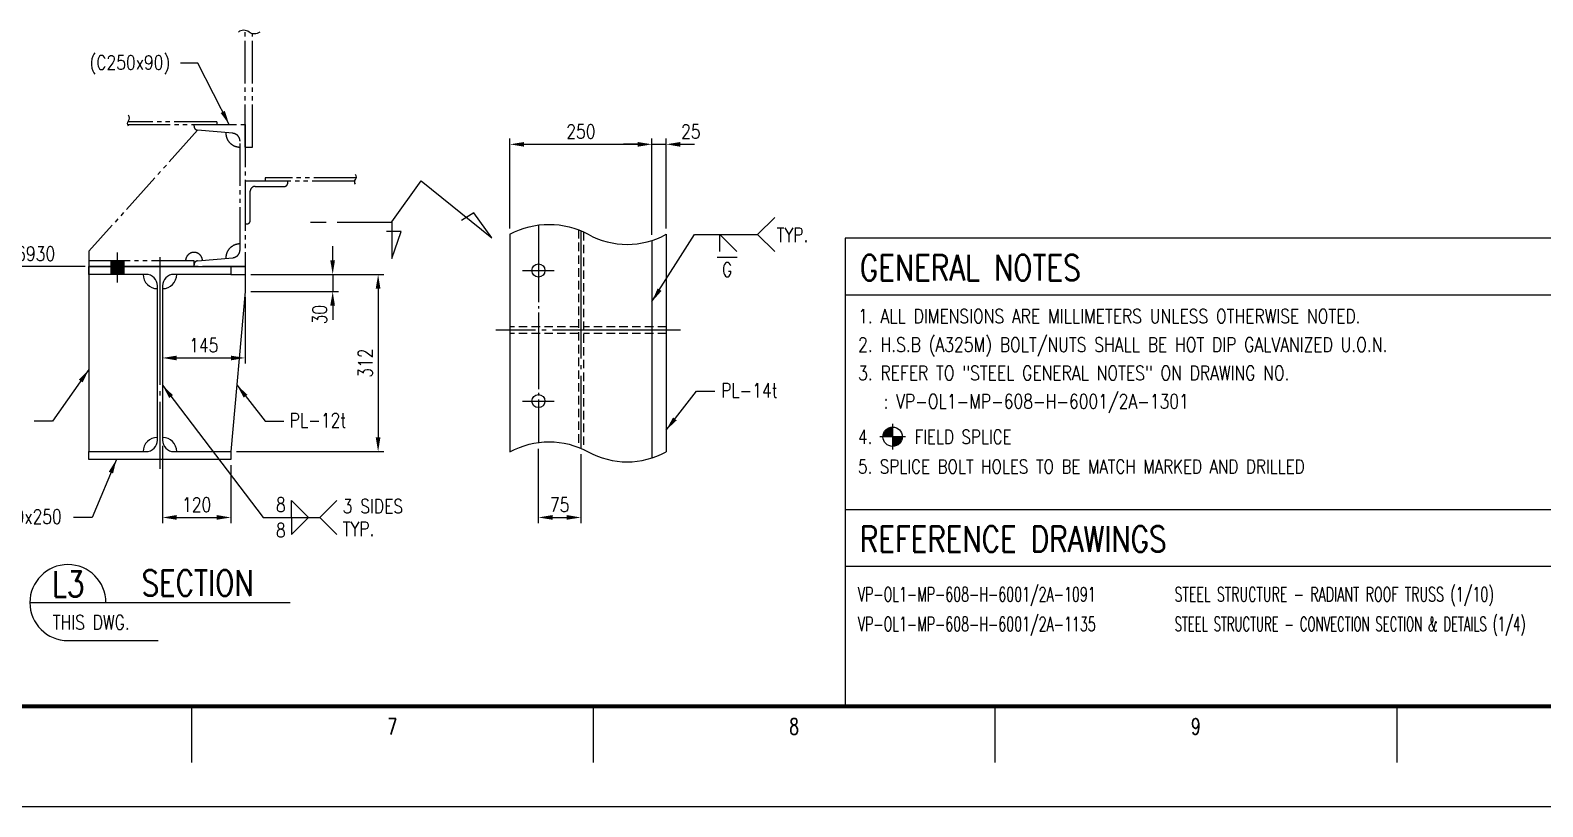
# Model space of a CAD drawing. Header units: millimetres. Extents: x 0 to 232280, y -26939 to 23794.
# Drawn here: x 215612 to 226263, y 0 to 5471 of the extents above; entities that cross this region are included whole.
import ezdxf
from ezdxf.enums import TextEntityAlignment as Align

# ---------------------------------------------------------------- set-up
doc = ezdxf.new("R2010")
doc.units = ezdxf.units.MM
doc.header["$LTSCALE"] = 30
for name, pattern in [('JNK-CENTER', [34, 30, -1.5, 1, -1.5]), ('JNK-HIDDEN', [3, 2, -1]), ('JNK-PHANTOM', [15, 10, -1, 1, -1, 1, -1])]:
    doc.linetypes.add(name, pattern=pattern)
for name, color, linetype in [('CEN-R', 1, 'JNK-CENTER'), ('CON-C', 4, 'Continuous'), ('CON-G', 3, 'Continuous'), ('CON-W', 7, 'Continuous'), ('CON-Y', 2, 'Continuous'), ('Dim-W', 7, 'Continuous'), ('HID-Y', 2, 'JNK-HIDDEN'), ('PHA-M', 6, 'JNK-PHANTOM'), ('STL-OBJT', 7, 'Continuous'), ('TXT-C', 4, 'Continuous'), ('TXT-Y', 2, 'Continuous'), ('TXTT-C', 4, 'Continuous')]:
    doc.layers.add(name, color=color, linetype=linetype)
doc.layers.add('CONT-G', color=3, linetype='Continuous', lineweight=25)
doc.styles.add('ROMANS', font='ROMANS.shx', dxfattribs={"width": 0.8})
doc.styles.add('SIMPLEX', font='simplex.shx', dxfattribs={"width": 0.8})
doc.dimstyles.new('DIM40x4', dxfattribs={"dimscale": 40, "dimtxt": 2.5, "dimasz": 2.5, "dimexe": 1, "dimexo": 1, "dimgap": 1, "dimtad": 1, "dimdec": 1, "dimlfac": 0.25, "dimdsep": 46, "dimtxsty": 'SIMPLEX', "dimcen": 2.5, "dimclrd": 7, "dimclre": 7, "dimclrt": 2, "dimadec": 1, "dimazin": 2, "dimtfac": 1, "dimtdec": 1, "dimtmove": 2, "dimatfit": 3, "dimfxl": 1, "dimtfill": 1, "dimtolj": 1, "dimtzin": 0, "dimarcsym": 1})

# ---------------------------------------------------------------- blocks, each defined once
blk = doc.blocks.new('TITLE')
at = {"color": 7}
for p, q in [((452.68, 17.68), (452.68, 7.78)), ((523.41, 17.68), (523.41, 7.78)), ((594.15, 17.68), (594.15, 7.78)), ((664.88, 17.68), (664.88, 7.78)), ((841, 0), (0, 0))]:
    blk.add_line(p, q, dxfattribs=at)
at = {"color": 7, "const_width": 0.707}
blk.add_lwpolyline([(28.29, 17.68), (823.67, 17.68)], dxfattribs=at)
at = {"color": 7, "style": 'ROMANS', "width": 0.7}
for s, p in [('7', (488.05, 14.15)), ('8', (558.78, 14.15)), ('9', (629.51, 14.15))]:
    blk.add_text(s, height=2.83, dxfattribs=at).set_placement(p, align=Align.MIDDLE)
blk = doc.blocks.new('*D2296')
at = {"layer": 'DEFPOINTS', "color": 0, "transparency": 16777216}
for p in [(217125, 3750), (217125, 3630), (217742, 3630)]:
    blk.add_point(p, dxfattribs=at)
at = {"layer": 'Dim-W', "color": 7, "lineweight": -2, "transparency": 16777216}
for p, q in [((217742, 3850), (217742, 3950)), ((217165, 3750), (217782, 3750)), ((217742, 3750), (217742, 3630)), ((217165, 3630), (217782, 3630)), ((217742, 3530), (217742, 3430))]:
    blk.add_line(p, q, dxfattribs=at)
at = {"layer": 'Dim-W', "color": 7, "transparency": 16777216}
blk.add_solid([(217725, 3850), (217758, 3850), (217742, 3750)], dxfattribs=at)
at = {"layer": 'Dim-W', "color": 2, "transparency": 16777216, "insert": (217650, 3467), "char_height": 100, "attachment_point": 5, "rotation": 90, "style": 'SIMPLEX', "bg_fill": 3, "box_fill_scale": 1.1, "bg_fill_color": 256, "bg_fill_true_color": 13158600, "bg_fill_transparency": 0}
blk.add_mtext('\\A1;30', dxfattribs=at)
at = {"layer": 'Dim-W', "color": 7, "transparency": 16777216}
blk.add_solid([(217725, 3530), (217758, 3530), (217742, 3630)], dxfattribs=at)
blk = doc.blocks.new('*D2297')
at = {"layer": 'DEFPOINTS', "color": 0, "transparency": 16777216}
for p in [(217125, 3750), (217025, 2502), (218062, 2502)]:
    blk.add_point(p, dxfattribs=at)
at = {"layer": 'Dim-W', "color": 7, "lineweight": -2, "transparency": 16777216}
for p, q in [((217165, 3750), (218102, 3750)), ((218062, 3650), (218062, 2602)), ((217065, 2502), (218102, 2502))]:
    blk.add_line(p, q, dxfattribs=at)
at = {"layer": 'Dim-W', "color": 7, "transparency": 16777216}
for points in [[(218045, 3650), (218078, 3650), (218062, 3750)], [(218045, 2602), (218078, 2602), (218062, 2502)]]:
    blk.add_solid(points, dxfattribs=at)
at = {"layer": 'Dim-W', "color": 2, "transparency": 16777216, "insert": (217972, 3126), "char_height": 100, "attachment_point": 5, "rotation": 90, "style": 'SIMPLEX', "bg_fill": 3, "box_fill_scale": 1.1, "bg_fill_color": 256, "bg_fill_true_color": 13158600, "bg_fill_transparency": 0}
blk.add_mtext('\\A1;312', dxfattribs=at)
blk = doc.blocks.new('SECTITLE')
at = {"layer": 'CON-G'}
for p, q in [((-1.7, 0), (44.1, 0)), ((5, -6.7), (20.86, -6.7))]:
    blk.add_line(p, q, dxfattribs=at)
blk.add_arc((5, 0), 6.7, 0, 270, dxfattribs=at)
at = {"layer": 'CON-C', "style": 'SIMPLEX', "width": 0.8}
for tag, p in [('A', (5.06, 1.04)), ('ELEVATION', (27.83, 1.22))]:
    blk.add_attdef(tag, text='', height=4.5, dxfattribs=at).set_placement(p, align=Align.CENTER)
at = {"layer": 'CON-Y', "style": 'SIMPLEX', "width": 0.8}
blk.add_attdef('H0000-0000', (1.54, -4.72), '', height=2.5, dxfattribs=at)
blk.add_attdef('SCALE', text='', height=2.5, dxfattribs=at).set_placement((44.9, -3.72), align=Align.RIGHT)
blk = doc.blocks.new('*D2298')
at = {"layer": 'DEFPOINTS', "color": 0, "transparency": 16777216}
for p in [(216543, 2582), (217025, 2446), (217025, 2038)]:
    blk.add_point(p, dxfattribs=at)
at = {"layer": 'Dim-W', "color": 7, "lineweight": -2, "transparency": 16777216}
for p, q in [((216543, 2542), (216543, 1998)), ((217025, 2406), (217025, 1998)), ((216643, 2038), (216925, 2038))]:
    blk.add_line(p, q, dxfattribs=at)
at = {"layer": 'Dim-W', "color": 7, "transparency": 16777216}
for points in [[(216643, 2055), (216643, 2022), (216543, 2038)], [(216925, 2055), (216925, 2022), (217025, 2038)]]:
    blk.add_solid(points, dxfattribs=at)
at = {"layer": 'Dim-W', "color": 2, "transparency": 16777216, "insert": (216784, 2128), "char_height": 100, "attachment_point": 5, "style": 'SIMPLEX', "bg_fill": 3, "box_fill_scale": 1.1, "bg_fill_color": 256, "bg_fill_true_color": 13158600, "bg_fill_transparency": 0}
blk.add_mtext('\\A1;120', dxfattribs=at)
blk = doc.blocks.new('*D2299')
at = {"layer": 'DEFPOINTS', "color": 0, "transparency": 16777216}
for p in [(217125, 3630), (216543, 3162), (217125, 3162)]:
    blk.add_point(p, dxfattribs=at)
at = {"layer": 'Dim-W', "color": 7, "lineweight": -2, "transparency": 16777216}
for p, q in [((217125, 3590), (217125, 3122)), ((216643, 3162), (217025, 3162))]:
    blk.add_line(p, q, dxfattribs=at)
at = {"layer": 'Dim-W', "color": 7, "transparency": 16777216}
for points in [[(216643, 3178), (216643, 3145), (216543, 3162)], [(217025, 3178), (217025, 3145), (217125, 3162)]]:
    blk.add_solid(points, dxfattribs=at)
at = {"layer": 'Dim-W', "color": 2, "transparency": 16777216, "insert": (216834, 3252), "char_height": 100, "attachment_point": 5, "style": 'SIMPLEX', "bg_fill": 3, "box_fill_scale": 1.1, "bg_fill_color": 256, "bg_fill_true_color": 13158600, "bg_fill_transparency": 0}
blk.add_mtext('\\A1;145', dxfattribs=at)
blk = doc.blocks.new('*D2301')
at = {"layer": 'DEFPOINTS', "color": 0, "transparency": 16777216}
for p in [(219190, 2562), (219490, 2525), (219490, 2038)]:
    blk.add_point(p, dxfattribs=at)
at = {"layer": 'Dim-W', "color": 7, "lineweight": -2, "transparency": 16777216}
for p, q in [((219190, 2522), (219190, 1998)), ((219490, 2485), (219490, 1998)), ((219290, 2038), (219390, 2038))]:
    blk.add_line(p, q, dxfattribs=at)
at = {"layer": 'Dim-W', "color": 7, "transparency": 16777216}
for points in [[(219290, 2055), (219290, 2022), (219190, 2038)], [(219390, 2055), (219390, 2022), (219490, 2038)]]:
    blk.add_solid(points, dxfattribs=at)
at = {"layer": 'Dim-W', "color": 2, "transparency": 16777216, "insert": (219340, 2128), "char_height": 100, "attachment_point": 5, "style": 'SIMPLEX', "bg_fill": 3, "box_fill_scale": 1.1, "bg_fill_color": 256, "bg_fill_true_color": 13158600, "bg_fill_transparency": 0}
blk.add_mtext('\\A1;75', dxfattribs=at)
blk = doc.blocks.new('*D2302')
at = {"layer": 'DEFPOINTS', "color": 0, "transparency": 16777216}
for p in [(219990, 4667), (218990, 4033), (219990, 3989)]:
    blk.add_point(p, dxfattribs=at)
at = {"layer": 'Dim-W', "color": 7, "lineweight": -2, "transparency": 16777216}
for p, q in [((218990, 4073), (218990, 4707)), ((219990, 4029), (219990, 4707)), ((219090, 4667), (219890, 4667))]:
    blk.add_line(p, q, dxfattribs=at)
at = {"layer": 'Dim-W', "color": 7, "transparency": 16777216}
for points in [[(219090, 4683), (219090, 4650), (218990, 4667)], [(219890, 4683), (219890, 4650), (219990, 4667)]]:
    blk.add_solid(points, dxfattribs=at)
at = {"layer": 'Dim-W', "color": 2, "transparency": 16777216, "insert": (219490, 4757), "char_height": 100, "attachment_point": 5, "style": 'SIMPLEX', "bg_fill": 3, "box_fill_scale": 1.1, "bg_fill_color": 256, "bg_fill_true_color": 13158600, "bg_fill_transparency": 0}
blk.add_mtext('\\A1;250', dxfattribs=at)
blk = doc.blocks.new('*D2303')
at = {"layer": 'DEFPOINTS', "color": 0, "transparency": 16777216}
for p in [(219990, 4667), (220090, 4667), (220090, 4033)]:
    blk.add_point(p, dxfattribs=at)
at = {"layer": 'Dim-W', "color": 7, "lineweight": -2, "transparency": 16777216}
for p, q in [((220090, 4073), (220090, 4707)), ((219890, 4667), (219790, 4667)), ((219990, 4667), (220090, 4667)), ((220190, 4667), (220290, 4667))]:
    blk.add_line(p, q, dxfattribs=at)
at = {"layer": 'Dim-W', "color": 7, "transparency": 16777216}
blk.add_solid([(219890, 4683), (219890, 4650), (219990, 4667)], dxfattribs=at)
at = {"layer": 'Dim-W', "color": 2, "transparency": 16777216, "insert": (220264, 4757), "char_height": 100, "attachment_point": 5, "style": 'SIMPLEX', "bg_fill": 3, "box_fill_scale": 1.1, "bg_fill_color": 256, "bg_fill_true_color": 13158600, "bg_fill_transparency": 0}
blk.add_mtext('\\A1;25', dxfattribs=at)
at = {"layer": 'Dim-W', "color": 7, "transparency": 16777216}
blk.add_solid([(220190, 4683), (220190, 4650), (220090, 4667)], dxfattribs=at)
blk = doc.blocks.new('SECMARK4')
at = {"layer": 'CON-C'}
blk.add_line((0, 0), (-2.72, 0), dxfattribs=at)
blk.add_lwpolyline([(-4.67, 0), (-14.32, 0), (-14.32, -6.45), (-15.93, -1.66), (-13.39, -1.66)], dxfattribs=at)
at = {"layer": 'CON-C', "style": 'SIMPLEX', "width": 0.8}
blk.add_attdef('TAG', text='', height=3.5, dxfattribs=at).set_placement((-7.82, -4.86), align=Align.CENTER)
blk = doc.blocks.new('A$C276C0E63')
at = {"layer": 'CON-C'}
for p, q in [((0, 112), (207, 403)), ((207, 403), (703, 0)), ((577, 177), (489, 123)), ((703, 0), (577, 177))]:
    blk.add_line(p, q, dxfattribs=at)
blk = doc.blocks.new('A$C35816DBB')
at = {"layer": 'CON-G'}
h = blk.add_hatch(color=256, dxfattribs=at)
edge = h.paths.add_edge_path()
edge.add_arc((0, 0), 1.75, 90, 180)
edge.add_line((-1.75, 0), (0, 0))
edge.add_line((0, 0), (0, 1.75))
h = blk.add_hatch(color=256, dxfattribs=at)
edge = h.paths.add_edge_path()
edge.add_line((0, 0), (0, -1.75))
edge.add_arc((0, 0), 1.75, 270, 360)
edge.add_line((1.75, 0), (0, 0))
at = {"layer": 'CON-W'}
for p, q in [((2.33, 0), (-2.33, 0)), ((0, 2.33), (0, -2.33))]:
    blk.add_line(p, q, dxfattribs=at)
blk.add_circle((0, 0), 1.75, dxfattribs=at)
at = {"layer": 'CON-Y', "style": 'SIMPLEX', "width": 0.8}
blk.add_attdef('F.S.', (3.19, 1), '', height=2.5, dxfattribs=at)

msp = doc.modelspace()

# ---------------------------------------------------------------- hatches: boundary and pattern name
at = {"layer": 'Dim-W', "ltscale": 0.5}
h = msp.add_hatch(color=256, dxfattribs=at)
h.paths.add_polyline_path([(216225.42, 3846.29), (216179.42, 3846.29), (216179.42, 3806.29), (216225.42, 3806.29)])
h.paths.add_polyline_path([(216271.42, 3846.29), (216225.42, 3846.29), (216225.42, 3806.29), (216271.42, 3806.29)])
h.paths.add_polyline_path([(216225.42, 3806.29), (216179.42, 3806.29), (216179.42, 3750.29), (216225.42, 3750.29)])
h.paths.add_polyline_path([(216271.42, 3806.29), (216225.42, 3806.29), (216225.42, 3750.29), (216271.42, 3750.29)])

# ---------------------------------------------------------------- linework, layer by layer
for p, q in [((215999.95, 3806.29), (214900.72, 3806.29)), ((217452.05, 2038.26), (217452.05, 2158.26)), ((217452.05, 2158.26), (217572.05, 2038.26)), ((217452.05, 2038.26), (217452.05, 1918.26)), ((217452.05, 1918.26), (217572.05, 2038.26))]:
    msp.add_line(p, q)
msp.add_lwpolyline([(220467.67, 3912.35), (220467.67, 4032.35), (220587.67, 3912.35)])
at = {"layer": 'CEN-R', "ltscale": 0.6}
msp.add_line((219190.5, 4094.2), (219190.5, 2562.25), dxfattribs=at)
at = {"layer": 'CEN-R'}
for p, q in [((219490.5, 4057.05), (219490.5, 2525.1)), ((216225.42, 3904.15), (216225.42, 3694.29)), ((216525.42, 3872.95), (216525.42, 2379.62)), ((219078.5, 3777.79), (219302.5, 3777.79)), ((220190.5, 3357.79), (218890.5, 3357.79)), ((219078.5, 2857.79), (219302.5, 2857.79))]:
    msp.add_line(p, q, dxfattribs=at)
at = {"layer": 'CON-C'}
for p, q in [((226626.76, 4005.92), (221350.51, 4005.92)), ((226626.76, 4005.92), (221350.51, 4005.92)), ((221350.51, 3605.92), (226626.76, 3605.92)), ((221350.51, 2094.49), (226626.76, 2094.49)), ((221350.51, 1694.49), (226626.76, 1694.49))]:
    msp.add_line(p, q, dxfattribs=at)
at = {"layer": 'CON-G'}
for p, q in [((218990.5, 4032.83), (218990.5, 2500.88)), ((219990.5, 3989.5), (219990.5, 2457.55)), ((220090.5, 4032.83), (220090.5, 2500.88)), ((216025.42, 3806.29), (216025.42, 2502.29)), ((217025.42, 3806.29), (217125.42, 3806.29)), ((217025.42, 3750.29), (217125.42, 3750.29)), ((217125.42, 3806.29), (217125.42, 3630.29)), ((217125.42, 3630.29), (217025.42, 2502.29))]:
    msp.add_line(p, q, dxfattribs=at)
msp.add_lwpolyline([(216025.42, 2446.29), (216025.42, 2502.29), (216427.42, 2502.29, 0.41421356), (216507.42, 2582.29), (216507.42, 3670.29, 0.41421356), (216427.42, 3750.29), (216025.42, 3750.29), (216025.42, 3806.29), (217025.42, 3806.29), (217025.42, 3750.29), (216623.42, 3750.29, 0.41421356), (216543.42, 3670.29), (216543.42, 2582.29, 0.41421356), (216623.42, 2502.29), (217025.42, 2502.29), (217025.42, 2446.29)], format="xyb", close=True, dxfattribs=at)
for centre in [(219190.5, 3777.79), (219190.5, 2857.79)]:
    msp.add_circle(centre, 46, dxfattribs=at)
for centre, start, end in [((216507.42, 3750.29), 180, 270), ((216543.42, 3750.29), 270, 0), ((216507.42, 2502.29), 90, 180), ((216543.42, 2502.29), 0, 90)]:
    msp.add_arc(centre, 100, start, end, dxfattribs=at)
at = {"layer": 'CON-W'}
for p, q in [((217772.05, 2158.26), (217652.05, 2038.26)), ((217252.05, 2038.26), (217652.05, 2038.26)), ((217652.05, 2038.26), (217772.05, 1918.26))]:
    msp.add_line(p, q, dxfattribs=at)
at = {"layer": 'CON-W', "ltscale": 0.4}
for points in [[(217227.83, 5457.39, -0.35201166), (217152.75, 5457.39, 0.35201166), (217077.68, 5457.39)], [(216303.52, 4793.77, -0.35201166), (216303.52, 4832.77, 0.35201166), (216303.52, 4871.77)], [(217902.77, 4385.04, -0.35201166), (217902.77, 4419.17, 0.35201166), (217902.77, 4453.29)]]:
    msp.add_lwpolyline(points, format="xyb", dxfattribs=at)
at = {"layer": 'CON-W'}
for points in [[(218990.5, 4032.83, -0.25508912), (219540.5, 4032.83, 0.25792862), (220090.5, 4032.83)], [(218990.5, 2500.88, -0.25508912), (219540.5, 2500.88, 0.25792862), (220090.5, 2500.88)]]:
    msp.add_lwpolyline(points, format="xyb", dxfattribs=at)
msp.add_lwpolyline([(220854.54, 4152.35), (220734.54, 4032.35), (220854.54, 3912.35)], dxfattribs=at)
at = {"layer": 'CONT-G'}
msp.add_line((216765.42, 3806.29), (216025.42, 3806.29), dxfattribs=at)
at = {"layer": 'Dim-W', "ltscale": 0.5}
for p, q in [((216179.42, 3846.29), (216179.42, 3750.29)), ((216271.42, 3846.29), (216271.42, 3750.29))]:
    msp.add_line(p, q, dxfattribs=at)
at = {"layer": 'HID-Y'}
for p, q in [((219472.5, 4064.36), (219472.5, 2532.41)), ((219508.5, 4049.01), (219508.5, 2517.06)), ((219472.5, 3381.79), (218990.5, 3381.79)), ((219472.5, 3333.79), (218990.5, 3333.79)), ((220090.5, 3381.79), (219508.5, 3381.79)), ((220090.5, 3333.79), (219508.5, 3333.79))]:
    msp.add_line(p, q, dxfattribs=at)
at = {"layer": 'PHA-M'}
for p, q in [((217125.42, 4646.29), (217125.42, 5469.73)), ((217177.42, 4646.29), (217177.42, 5445.58)), ((216297.45, 4806.29), (216765.42, 4806.29)), ((216925.42, 4826.29), (216299.51, 4826.29)), ((216925.42, 4826.29), (216925.42, 4806.29)), ((216925.42, 4826.29), (216925.42, 4806.29)), ((216925.42, 4826.29), (216925.42, 4806.29)), ((216790.98, 4766.22), (216025.42, 3913.45)), ((217125.42, 4646.29), (217177.42, 4646.29)), ((217908.12, 4430.29), (217265.42, 4430.29)), ((217265.42, 4430.29), (217265.42, 4406.29)), ((217897.09, 4406.29), (217265.42, 4406.29)), ((216025.42, 3913.45), (216025.42, 3806.29)), ((216765.42, 3846.29), (216025.42, 3846.29)), ((216765.42, 3806.29), (216765.42, 3846.29)), ((216025.42, 3806.29), (216765.42, 3806.29)), ((216265.42, 3806.29), (216025.42, 3806.29)), ((216025.42, 3806.29), (216025.42, 3750.29))]:
    msp.add_line(p, q, dxfattribs=at)
msp.add_lwpolyline([(217125.42, 4806.29), (217125.42, 3806.29), (216765.42, 3806.29), (216765.42, 3818.46, -0.38887873), (216790.98, 3846.35), (217038.3, 3867.99, 0.38887873), (217089.42, 3923.78), (217089.42, 4688.8, 0.38887873), (217038.3, 4744.59), (216790.98, 4766.22, -0.38887873), (216765.42, 4794.12), (216765.42, 4806.29)], format="xyb", close=True, dxfattribs=at)
msp.add_lwpolyline([(217125.42, 4406.29), (217125.42, 4106.29), (217137.42, 4106.29, 0.41421356), (217161.42, 4130.29), (217161.42, 4336.29, -0.41421356), (217195.42, 4370.29), (217401.42, 4370.29, 0.41421356), (217425.42, 4394.29), (217425.42, 4406.29), (217125.42, 4406.29)], format="xyb", dxfattribs=at)
for centre, radius, start, end in [((217089.42, 4747.29), 100, 179.099238, 270), ((217089.42, 3865.29), 100, 90, 180.900762), ((216765.42, 3846.29), 59.29, 2.907322, 180)]:
    msp.add_arc(centre, radius, start, end, dxfattribs=at)
at = {"layer": 'STL-OBJT'}
for p, q in [((216791.46, 5239.46), (216669.61, 5239.46)), ((220450.15, 3872.35), (220589.19, 3872.35)), ((220303.24, 2927.41), (220433.72, 2927.41)), ((215769.48, 2716.8), (215639.01, 2716.8)), ((216048.34, 2038.26), (215917.86, 2038.26))]:
    msp.add_line(p, q, dxfattribs=at)
at = {"layer": 'TXTT-C'}
msp.add_line((221350.51, 4005.92), (221350.51, 707.32), dxfattribs=at)

# ---------------------------------------------------------------- block references
at = {"linetype": 'ByBlock', "xscale": 39.99999999599994, "yscale": 39.99999999599994, "zscale": 39.99999999599994}
msp.add_blockref('TITLE', (198639.93, 0), dxfattribs=at)
at = {"layer": 'CON-W', "xscale": 38.85714285713621, "yscale": 38.85714285713621, "zscale": 38.85714285713621}
msp.add_blockref('A$C35816DBB', (221685.11, 2606.89), dxfattribs=at)
at = {"layer": 'CON-W'}
ref = msp.add_blockref('SECTITLE', (215677.42, 1438.23), dxfattribs=dict(at, xscale=39.99999999999999, yscale=39.99999999999999, zscale=39.99999999999999))
ref.add_attrib('H0000-0000', 'THIS DWG.', (215770.62, 1249.43), dxfattribs={"layer": 'CON-Y', "height": 100, "style": 'SIMPLEX', "width": 0.8})
ref.add_attrib('A', 'L3', dxfattribs={"layer": 'CON-C', "height": 180, "style": 'SIMPLEX', "width": 0.8}).set_placement((215879.82, 1479.83), align=Align.CENTER)
ref.add_attrib('ELEVATION', 'SECTION', dxfattribs={"layer": 'CON-C', "height": 180, "style": 'SIMPLEX', "width": 0.8}).set_placement((216790.62, 1487.03), align=Align.CENTER)
at = {"layer": 'Dim-W'}
msp.add_blockref('A$C276C0E63', (218159, 4007.71), dxfattribs=at)

# ---------------------------------------------------------------- texts
at = {"layer": 'CON-W', "color": 2, "style": 'SIMPLEX', "width": 0.8}
for p in [(217342.05, 2078.26), (217342.05, 1898.26)]:
    msp.add_text('8', height=100, dxfattribs=at).set_placement(p)
at = {"layer": 'CON-Y', "style": 'SIMPLEX', "width": 0.8}
for s, p in [('(C250x90)', (216028.95, 5193.53)), ('EL. +26930', (215143.18, 3846.21)), ('PL-14t', (220477.18, 2883.43)), ('H340x250', (215289.09, 1994.28))]:
    msp.add_text(s, height=100, dxfattribs=at).set_placement(p)
at = {"layer": 'TXT-C', "style": 'SIMPLEX', "width": 0.8}
for s, p in [('GENERAL NOTES', (221453.97, 3707.74)), ('REFERENCE DRAWINGS', (221453.97, 1796.31))]:
    msp.add_text(s, height=180, dxfattribs=at).set_placement(p)
at = {"layer": 'TXT-Y', "style": 'SIMPLEX', "width": 0.8}
for s, p in [('TYP.', (220868.5, 4028.71)), ('3 SIDES', (217812.48, 2117.46)), ('TYP.', (217812.48, 1957.46))]:
    msp.add_text(s, height=100, dxfattribs=at).set_placement(p, align=Align.MIDDLE_LEFT)
msp.add_text('G', height=100, dxfattribs=at).set_placement((220519.67, 3784.35), align=Align.MIDDLE_CENTER)
at = {"layer": 'TXT-Y', "style": 'SIMPLEX'}
for s, height, width, p in [('1. ALL DIMENSIONS ARE MILLIMETERS UNLESS OTHERWISE NOTED.', 100, 0.8, (221441.85, 3405.92)), ('2. H.S.B (A325M) BOLT/NUTS SHALL BE HOT DIP GALVANIZED U.O.N.', 100, 0.8, (221441.85, 3205.92)), ('3. REFER TO "STEEL GENERAL NOTES" ON DRAWING NO. ', 100, 0.8, (221441.85, 3005.92)), ('   : VP-OL1-MP-608-H-6001/2A-1301', 100, 0.8, (221441.85, 2805.92)), ('4.     FIELD SPLICE', 97.1429, 0.8, (221441.85, 2557.16)), ('5. SPLICE BOLT HOLES TO BE MATCH MARKED AND DRILLED', 97.1429, 0.8, (221441.85, 2348.1)), ('VP-OL1-MP-608-H-6001/2A-1091', 100, 0.65, (221440.51, 1446.72)), ('STEEL STRUCTURE - RADIANT ROOF TRUSS (1/10) ', 100, 0.65, (223670.49, 1446.72)), ('VP-OL1-MP-608-H-6001/2A-1135', 100, 0.65, (221440.51, 1237.23)), ('STEEL STRUCTURE - CONVECTION SECTION & DETAILS (1/4)', 100, 0.6, (223670.49, 1237.23))]:
    msp.add_text(s, height=height, dxfattribs=dict(at, width=width)).set_placement(p)

# ---------------------------------------------------------------- leaders
at = {"layer": 'Dim-W'}
for points, override in [([(217013.26, 4806.29), (216791.46, 5239.46)], {"dimgap": 1, "dimtad": 0, "dimtix": 1}), ([(216025.42, 3081.04), (215769.48, 2716.8)], {"dimgap": 1, "dimtad": 0, "dimtix": 1}), ([(220090.5, 2653.7), (220303.24, 2927.41)], {"dimgap": 1, "dimtad": 0, "dimcen": 0}), ([(216218.81, 2446.29), (216048.34, 2038.26)], {"dimgap": 1, "dimtad": 0, "dimdec": 0, "dimtdec": 0, "dimatfit": 2})]:
    msp.add_leader(points, dimstyle='DIM40x4', override=override, dxfattribs=at)

# ---------------------------------------------------------------- next in the draw order: dimensions: what is measured, and where the dimension line sits
for base, p1, p2, picture, middle in [((219990.5, 4666.65), (218990.5, 4032.83), (219990.5, 3989.5), '*D2302', (219490.5, 4756.65)), ((219490.5, 2038.26), (219190.5, 2562.25), (219490.5, 2525.1), '*D2301', (219340.5, 2128.26))]:
    dim = msp.add_linear_dim(base=base, p1=p1, p2=p2, dimstyle='DIM40x4', override={"dimtix": 1}, dxfattribs=at)
    dim.commit()
    dim.dimension.update_dxf_attribs({"geometry": picture, "text_midpoint": middle})
dim = msp.add_linear_dim(base=(217741.68, 3630.29), p1=(217125.42, 3750.29), p2=(217125.42, 3630.29), angle=90, dimstyle='DIM40x4', dxfattribs=at)
dim.commit()
dim.dimension.update_dxf_attribs({"geometry": '*D2296', "text_midpoint": (217650.03, 3467.21), "dimtype": 160})

# ---------------------------------------------------------------- next in the draw order: block references
at = {"layer": 'CON-W', "xscale": -40, "yscale": 40, "zscale": 40}
msp.add_blockref('SECMARK4', (217586.33, 4119.34), dxfattribs=at)

# ---------------------------------------------------------------- next in the draw order: dimensions: what is measured, and where the dimension line sits
at = {"layer": 'Dim-W'}
dim = msp.add_linear_dim(base=(220090.5, 4666.65), p1=(219990.5, 4666.65), p2=(220090.5, 4032.83), dimstyle='DIM40x4', override={"dimtix": 1}, dxfattribs=at)
dim.commit()
dim.dimension.update_dxf_attribs({"geometry": '*D2303', "text_midpoint": (220263.73, 4756.65), "dimtype": 160})
dim = msp.add_linear_dim(base=(218061.68, 2502.29), p1=(217125.42, 3750.29), p2=(217025.42, 2502.29), angle=90, dimstyle='DIM40x4', override={"dimtix": 1}, dxfattribs=at)
dim.commit()
dim.dimension.update_dxf_attribs({"geometry": '*D2297', "text_midpoint": (217971.68, 3126.29)})

# ---------------------------------------------------------------- next in the draw order: linework, layer by layer
at = {"layer": 'CON-W'}
msp.add_line((220289.58, 4032.35), (220734.54, 4032.35), dxfattribs=at)
at = {"layer": 'STL-OBJT'}
msp.add_line((217266.37, 2716.8), (217396.84, 2716.8), dxfattribs=at)

# ---------------------------------------------------------------- next in the draw order: texts
at = {"layer": 'CON-Y', "style": 'SIMPLEX', "width": 0.8}
msp.add_text('PL-12t', height=100, dxfattribs=at).set_placement((217438.92, 2672.81))

# ---------------------------------------------------------------- next in the draw order: dimensions: what is measured, and where the dimension line sits
at = {"layer": 'Dim-W'}
dim = msp.add_linear_dim(base=(217125.42, 3161.67), p1=(216543.42, 3161.67), p2=(217125.42, 3630.29), text='145', dimstyle='DIM40x4', override={"dimtix": 1}, dxfattribs=at)
dim.commit()
dim.dimension.update_dxf_attribs({"geometry": '*D2299', "text_midpoint": (216834.42, 3251.67)})
dim = msp.add_linear_dim(base=(217025.42, 2038.26), p1=(216543.42, 2582.29), p2=(217025.42, 2446.29), text='120', dimstyle='DIM40x4', dxfattribs=at)
dim.commit()
dim.dimension.update_dxf_attribs({"geometry": '*D2298', "text_midpoint": (216784.42, 2128.26)})

# ---------------------------------------------------------------- next in the draw order: leaders
for points in [[(219990.5, 3558.5), (220289.58, 4032.35)], [(217067.01, 2971.43), (217266.37, 2716.8)]]:
    msp.add_leader(points, dimstyle='DIM40x4', override={"dimgap": 1, "dimtad": 0, "dimtix": 1}, dxfattribs=at)

# ---------------------------------------------------------------- next in the draw order: leaders
msp.add_leader([(216543.42, 2969.47), (217252.05, 2038.26)], dimstyle='DIM40x4', override={"dimgap": 1, "dimtad": 0}, dxfattribs=at)

doc.saveas('drawing.dxf')
